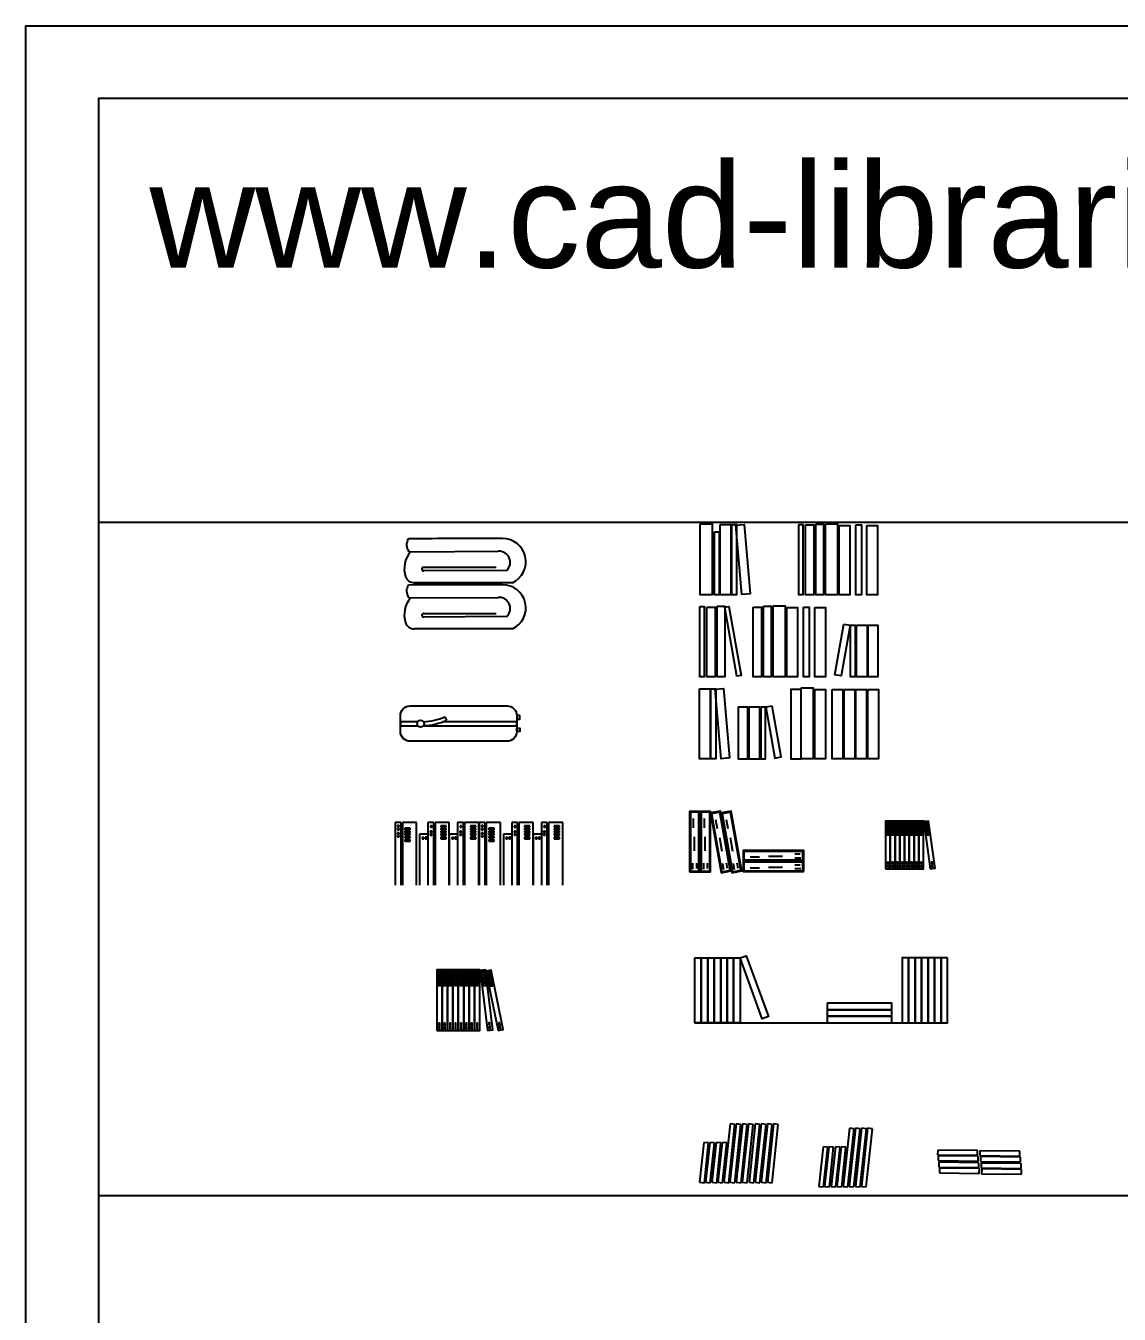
# Model space of a CAD drawing. Header units: inches. Extents: x 8.4 to 50.9, y 14.4 to 39.2.
# Drawn here: x 8.37 to 13.43, y 33.26 to 39.22 of the extents above; entities that cross this region are included whole.
import ezdxf

# ---------------------------------------------------------------- set-up
doc = ezdxf.new("R2010")
doc.units = ezdxf.units.IN
doc.header["$MEASUREMENT"] = 0
for name, color, linetype in [('02', 2, 'Continuous'), ('1', 1, 'Continuous'), ('4', 4, 'Continuous'), ('kadrbm', 4, 'Continuous')]:
    doc.layers.add(name, color=color, linetype=linetype)
doc.styles.add('bmmm', font='swissel.ttf')

# ---------------------------------------------------------------- blocks, each defined once
blk = doc.blocks.new('kadrbm')
at = {"layer": 'kadrbm', "color": 4}
blk.add_lwpolyline([(0, 0), (0, 24.7972), (21, 24.7972), (21, 0), (0, 0)], close=True, dxfattribs=at)
blk.add_lwpolyline([(20.6631, 0.3257), (20.6631, 24.4603), (0.3369, 24.4603), (0.3369, 0.3257), (20.6631, 0.3257)], dxfattribs=at)
at = {"layer": 'kadrbm', "color": 211, "true_color": 0xf674fb, "style": 'bmmm'}
blk.add_text('www.cad-libraries.blogspot.com', height=0.485134, dxfattribs=at).set_placement((0.5726, 23.6772))

msp = doc.modelspace()

# ---------------------------------------------------------------- linework, layer by layer
at = {"layer": '02'}
for p, q in [((10.1445, 36.7882), (10.1522, 36.7863)), ((10.1522, 36.7863), (10.5584, 36.7888)), ((10.5988, 36.7005), (10.2138, 36.6976)), ((10.2158, 36.7145), (10.5489, 36.7145)), ((10.6248, 36.6433), (10.1701, 36.6433)), ((10.1445, 36.5745), (10.1522, 36.5726)), ((10.1522, 36.5726), (10.5584, 36.5751)), ((10.5988, 36.4869), (10.2138, 36.4839)), ((10.2158, 36.5008), (10.5489, 36.5008)), ((10.6248, 36.4296), (10.1701, 36.4296)), ((10.3203, 36.0064), (10.313, 36.0228)), ((10.0824, 35.5336), (10.0824, 35.2428)), ((10.1099, 35.5336), (10.0824, 35.5336)), ((10.1004, 35.5185), (10.093, 35.5185)), ((10.093, 35.5185), (10.093, 35.5121)), ((10.093, 35.5121), (10.1004, 35.5121)), ((10.1004, 35.5058), (10.093, 35.5058)), ((10.093, 35.5058), (10.093, 35.4994)), ((10.093, 35.4994), (10.1004, 35.4994)), ((10.1004, 35.5121), (10.1004, 35.5185)), ((10.1004, 35.4994), (10.1004, 35.5058)), ((10.1099, 35.2428), (10.1099, 35.5336)), ((10.1812, 35.5334), (10.1154, 35.5334)), ((10.1154, 35.5334), (10.1154, 35.2428)), ((10.1268, 35.5059), (10.1268, 35.4996)), ((10.1512, 35.5059), (10.1268, 35.5059)), ((10.1268, 35.4996), (10.1512, 35.4996)), ((10.1512, 35.4996), (10.1512, 35.5059)), ((10.1812, 35.2428), (10.1812, 35.5334)), ((10.2608, 35.5336), (10.2333, 35.5336)), ((10.2333, 35.5336), (10.2333, 35.2428)), ((10.2449, 35.5177), (10.2449, 35.5114)), ((10.2524, 35.5177), (10.2449, 35.5177)), ((10.2449, 35.5114), (10.2524, 35.5114)), ((10.2524, 35.5114), (10.2524, 35.5177)), ((10.2608, 35.2428), (10.2608, 35.5336)), ((10.3321, 35.5334), (10.2662, 35.5334)), ((10.2662, 35.5334), (10.2662, 35.2428)), ((10.3173, 35.5175), (10.2928, 35.5175)), ((10.2928, 35.5175), (10.2928, 35.5111)), ((10.2928, 35.5111), (10.3173, 35.5111)), ((10.3173, 35.5047), (10.2928, 35.5047)), ((10.2928, 35.5047), (10.2928, 35.4984)), ((10.3173, 35.5111), (10.3173, 35.5175)), ((10.3173, 35.4984), (10.3173, 35.5047)), ((10.3321, 35.2428), (10.3321, 35.5334)), ((10.3979, 35.5336), (10.3705, 35.5336)), ((10.3705, 35.5336), (10.3705, 35.2428)), ((10.3895, 35.5177), (10.3821, 35.5177)), ((10.3821, 35.5177), (10.3821, 35.5114)), ((10.3821, 35.5114), (10.3895, 35.5114)), ((10.3895, 35.5114), (10.3895, 35.5177)), ((10.3979, 35.2428), (10.3979, 35.5336)), ((10.4693, 35.5334), (10.4034, 35.5334)), ((10.4034, 35.5334), (10.4034, 35.2428)), ((10.43, 35.5175), (10.43, 35.5111)), ((10.4545, 35.5175), (10.43, 35.5175)), ((10.43, 35.5111), (10.4545, 35.5111)), ((10.43, 35.5047), (10.43, 35.4984)), ((10.4545, 35.5047), (10.43, 35.5047)), ((10.4545, 35.5111), (10.4545, 35.5175)), ((10.4545, 35.4984), (10.4545, 35.5047)), ((10.4693, 35.2428), (10.4693, 35.5334)), ((10.4979, 35.5336), (10.4705, 35.5336)), ((10.4705, 35.5336), (10.4705, 35.2428)), ((10.481, 35.5185), (10.481, 35.5121)), ((10.4885, 35.5185), (10.481, 35.5185)), ((10.481, 35.5121), (10.4885, 35.5121)), ((10.481, 35.5058), (10.481, 35.4994)), ((10.4885, 35.5058), (10.481, 35.5058)), ((10.481, 35.4994), (10.4885, 35.4994)), ((10.4885, 35.5121), (10.4885, 35.5185)), ((10.4885, 35.4994), (10.4885, 35.5058)), ((10.4979, 35.2428), (10.4979, 35.5336)), ((10.5034, 35.5334), (10.5034, 35.2428)), ((10.5693, 35.5334), (10.5034, 35.5334)), ((10.5393, 35.5059), (10.5148, 35.5059)), ((10.5148, 35.5059), (10.5148, 35.4996)), ((10.5148, 35.4996), (10.5393, 35.4996)), ((10.5393, 35.4996), (10.5393, 35.5059)), ((10.5693, 35.2428), (10.5693, 35.5334)), ((10.6214, 35.5336), (10.6214, 35.2428)), ((10.6488, 35.5336), (10.6214, 35.5336)), ((10.6404, 35.5177), (10.633, 35.5177)), ((10.633, 35.5177), (10.633, 35.5114)), ((10.633, 35.5114), (10.6404, 35.5114)), ((10.6404, 35.5114), (10.6404, 35.5177)), ((10.6488, 35.2428), (10.6488, 35.5336)), ((10.6543, 35.5334), (10.6543, 35.2428)), ((10.7202, 35.5334), (10.6543, 35.5334)), ((10.6809, 35.5175), (10.6809, 35.5111)), ((10.7054, 35.5175), (10.6809, 35.5175)), ((10.6809, 35.5111), (10.7054, 35.5111)), ((10.6809, 35.5047), (10.6809, 35.4984)), ((10.7054, 35.5047), (10.6809, 35.5047)), ((10.7054, 35.5111), (10.7054, 35.5175)), ((10.7054, 35.4984), (10.7054, 35.5047)), ((10.7202, 35.2428), (10.7202, 35.5334)), ((10.7586, 35.5336), (10.7586, 35.2428)), ((10.786, 35.5336), (10.7586, 35.5336)), ((10.7702, 35.5177), (10.7702, 35.5114)), ((10.7776, 35.5177), (10.7702, 35.5177)), ((10.7702, 35.5114), (10.7776, 35.5114)), ((10.7776, 35.5114), (10.7776, 35.5177)), ((10.786, 35.2428), (10.786, 35.5336)), ((10.7915, 35.5334), (10.7915, 35.2428)), ((10.8573, 35.5334), (10.7915, 35.5334)), ((10.8425, 35.5175), (10.8181, 35.5175)), ((10.8181, 35.5175), (10.8181, 35.5111)), ((10.8181, 35.5111), (10.8425, 35.5111)), ((10.8425, 35.5047), (10.8181, 35.5047)), ((10.8181, 35.5047), (10.8181, 35.4984)), ((10.8425, 35.5111), (10.8425, 35.5175)), ((10.8425, 35.4984), (10.8425, 35.5047)), ((10.8573, 35.2428), (10.8573, 35.5334)), ((11.4616, 35.5514), (11.4616, 35.5087)), ((11.5121, 35.5514), (11.5121, 35.5087)), ((11.5647, 35.5475), (11.5721, 35.5054)), ((11.6142, 35.5475), (11.6216, 35.5054)), ((10.093, 35.4853), (10.093, 35.4789)), ((10.1004, 35.4853), (10.093, 35.4853)), ((10.093, 35.4789), (10.1004, 35.4789)), ((10.093, 35.4726), (10.093, 35.4662)), ((10.1004, 35.4726), (10.093, 35.4726)), ((10.093, 35.4662), (10.1004, 35.4662)), ((10.1004, 35.4789), (10.1004, 35.4853)), ((10.1004, 35.4662), (10.1004, 35.4726)), ((10.1268, 35.4932), (10.1268, 35.4868)), ((10.1512, 35.4932), (10.1268, 35.4932)), ((10.1268, 35.4868), (10.1512, 35.4868)), ((10.1268, 35.4815), (10.1268, 35.4751)), ((10.1512, 35.4815), (10.1268, 35.4815)), ((10.1268, 35.4751), (10.1512, 35.4751)), ((10.1268, 35.4687), (10.1268, 35.4623)), ((10.1512, 35.4687), (10.1268, 35.4687)), ((10.1268, 35.4623), (10.1512, 35.4623)), ((10.1268, 35.4527), (10.1268, 35.4463)), ((10.1512, 35.4527), (10.1268, 35.4527)), ((10.1268, 35.4463), (10.1512, 35.4463)), ((10.1512, 35.4868), (10.1512, 35.4932)), ((10.1512, 35.4751), (10.1512, 35.4815)), ((10.1512, 35.4623), (10.1512, 35.4687)), ((10.1512, 35.4463), (10.1512, 35.4527)), ((10.2333, 35.4786), (10.1949, 35.4786)), ((10.1949, 35.4786), (10.1949, 35.2428)), ((10.2066, 35.4632), (10.2066, 35.4569)), ((10.214, 35.4632), (10.2066, 35.4632)), ((10.2066, 35.4569), (10.214, 35.4569)), ((10.214, 35.4569), (10.214, 35.4632)), ((10.2279, 35.4643), (10.2204, 35.4643)), ((10.2204, 35.4643), (10.2204, 35.4579)), ((10.2204, 35.4579), (10.2279, 35.4579)), ((10.2279, 35.4579), (10.2279, 35.4643)), ((10.2438, 35.4931), (10.2438, 35.4867)), ((10.2513, 35.4931), (10.2438, 35.4931)), ((10.2438, 35.4867), (10.2513, 35.4867)), ((10.2438, 35.4803), (10.2438, 35.4739)), ((10.2513, 35.4803), (10.2438, 35.4803)), ((10.2438, 35.4739), (10.2513, 35.4739)), ((10.2513, 35.4867), (10.2513, 35.4931)), ((10.2513, 35.4739), (10.2513, 35.4803)), ((10.2928, 35.4984), (10.3173, 35.4984)), ((10.3173, 35.493), (10.2928, 35.493)), ((10.2928, 35.493), (10.2928, 35.4867)), ((10.2928, 35.4867), (10.3173, 35.4867)), ((10.3173, 35.4803), (10.2928, 35.4803)), ((10.2928, 35.4803), (10.2928, 35.4739)), ((10.2928, 35.4739), (10.3173, 35.4739)), ((10.3173, 35.4643), (10.2928, 35.4643)), ((10.2928, 35.4643), (10.2928, 35.4579)), ((10.2928, 35.4579), (10.3173, 35.4579)), ((10.3173, 35.4867), (10.3173, 35.493)), ((10.3173, 35.4739), (10.3173, 35.4803)), ((10.3173, 35.4579), (10.3173, 35.4643)), ((10.3321, 35.4786), (10.3321, 35.2428)), ((10.3705, 35.4786), (10.3321, 35.4786)), ((10.3512, 35.4632), (10.3437, 35.4632)), ((10.3437, 35.4632), (10.3437, 35.4569)), ((10.3437, 35.4569), (10.3512, 35.4569)), ((10.3512, 35.4569), (10.3512, 35.4632)), ((10.3576, 35.4643), (10.3576, 35.4579)), ((10.3651, 35.4643), (10.3576, 35.4643)), ((10.3576, 35.4579), (10.3651, 35.4579)), ((10.3651, 35.4579), (10.3651, 35.4643)), ((10.3885, 35.4931), (10.381, 35.4931)), ((10.381, 35.4931), (10.381, 35.4867)), ((10.381, 35.4867), (10.3885, 35.4867)), ((10.3885, 35.4803), (10.381, 35.4803)), ((10.381, 35.4803), (10.381, 35.4739)), ((10.381, 35.4739), (10.3885, 35.4739)), ((10.3885, 35.4867), (10.3885, 35.4931)), ((10.3885, 35.4739), (10.3885, 35.4803)), ((10.43, 35.4984), (10.4545, 35.4984)), ((10.43, 35.493), (10.43, 35.4867)), ((10.4545, 35.493), (10.43, 35.493)), ((10.43, 35.4867), (10.4545, 35.4867)), ((10.43, 35.4803), (10.43, 35.4739)), ((10.4545, 35.4803), (10.43, 35.4803)), ((10.43, 35.4739), (10.4545, 35.4739)), ((10.43, 35.4643), (10.43, 35.4579)), ((10.4545, 35.4643), (10.43, 35.4643)), ((10.43, 35.4579), (10.4545, 35.4579)), ((10.4545, 35.4867), (10.4545, 35.493)), ((10.4545, 35.4739), (10.4545, 35.4803)), ((10.4545, 35.4579), (10.4545, 35.4643)), ((10.4885, 35.4853), (10.481, 35.4853)), ((10.481, 35.4853), (10.481, 35.4789)), ((10.481, 35.4789), (10.4885, 35.4789)), ((10.4885, 35.4726), (10.481, 35.4726)), ((10.481, 35.4726), (10.481, 35.4662)), ((10.481, 35.4662), (10.4885, 35.4662)), ((10.4885, 35.4789), (10.4885, 35.4853)), ((10.4885, 35.4662), (10.4885, 35.4726)), ((10.5393, 35.4932), (10.5148, 35.4932)), ((10.5148, 35.4932), (10.5148, 35.4868)), ((10.5148, 35.4868), (10.5393, 35.4868)), ((10.5393, 35.4815), (10.5148, 35.4815)), ((10.5148, 35.4815), (10.5148, 35.4751)), ((10.5148, 35.4751), (10.5393, 35.4751)), ((10.5393, 35.4687), (10.5148, 35.4687)), ((10.5148, 35.4687), (10.5148, 35.4623)), ((10.5148, 35.4623), (10.5393, 35.4623)), ((10.5393, 35.4527), (10.5148, 35.4527)), ((10.5148, 35.4527), (10.5148, 35.4463)), ((10.5148, 35.4463), (10.5393, 35.4463)), ((10.5393, 35.4868), (10.5393, 35.4932)), ((10.5393, 35.4751), (10.5393, 35.4815)), ((10.5393, 35.4623), (10.5393, 35.4687)), ((10.5393, 35.4463), (10.5393, 35.4527)), ((10.583, 35.4786), (10.583, 35.2428)), ((10.6214, 35.4786), (10.583, 35.4786)), ((10.6021, 35.4632), (10.5946, 35.4632)), ((10.5946, 35.4632), (10.5946, 35.4569)), ((10.5946, 35.4569), (10.6021, 35.4569)), ((10.6021, 35.4569), (10.6021, 35.4632)), ((10.6085, 35.4643), (10.6085, 35.4579)), ((10.6159, 35.4643), (10.6085, 35.4643)), ((10.6085, 35.4579), (10.6159, 35.4579)), ((10.6159, 35.4579), (10.6159, 35.4643)), ((10.6394, 35.4931), (10.6319, 35.4931)), ((10.6319, 35.4931), (10.6319, 35.4867)), ((10.6319, 35.4867), (10.6394, 35.4867)), ((10.6394, 35.4803), (10.6319, 35.4803)), ((10.6319, 35.4803), (10.6319, 35.4739)), ((10.6319, 35.4739), (10.6394, 35.4739)), ((10.6394, 35.4867), (10.6394, 35.4931)), ((10.6394, 35.4739), (10.6394, 35.4803)), ((10.6809, 35.4984), (10.7054, 35.4984)), ((10.6809, 35.493), (10.6809, 35.4867)), ((10.7054, 35.493), (10.6809, 35.493)), ((10.6809, 35.4867), (10.7054, 35.4867)), ((10.6809, 35.4803), (10.6809, 35.4739)), ((10.7054, 35.4803), (10.6809, 35.4803)), ((10.6809, 35.4739), (10.7054, 35.4739)), ((10.6809, 35.4643), (10.6809, 35.4579)), ((10.7054, 35.4643), (10.6809, 35.4643)), ((10.6809, 35.4579), (10.7054, 35.4579)), ((10.7054, 35.4867), (10.7054, 35.493)), ((10.7054, 35.4739), (10.7054, 35.4803)), ((10.7054, 35.4579), (10.7054, 35.4643)), ((10.7586, 35.4786), (10.7202, 35.4786)), ((10.7202, 35.4786), (10.7202, 35.2428)), ((10.7318, 35.4632), (10.7318, 35.4569)), ((10.7393, 35.4632), (10.7318, 35.4632)), ((10.7318, 35.4569), (10.7393, 35.4569)), ((10.7393, 35.4569), (10.7393, 35.4632)), ((10.7531, 35.4643), (10.7457, 35.4643)), ((10.7457, 35.4643), (10.7457, 35.4579)), ((10.7457, 35.4579), (10.7531, 35.4579)), ((10.7531, 35.4579), (10.7531, 35.4643)), ((10.7691, 35.4931), (10.7691, 35.4867)), ((10.7766, 35.4931), (10.7691, 35.4931)), ((10.7691, 35.4867), (10.7766, 35.4867)), ((10.7691, 35.4803), (10.7691, 35.4739)), ((10.7766, 35.4803), (10.7691, 35.4803)), ((10.7691, 35.4739), (10.7766, 35.4739)), ((10.7766, 35.4867), (10.7766, 35.4931)), ((10.7766, 35.4739), (10.7766, 35.4803)), ((10.8181, 35.4984), (10.8425, 35.4984)), ((10.8425, 35.493), (10.8181, 35.493)), ((10.8181, 35.493), (10.8181, 35.4867)), ((10.8181, 35.4867), (10.8425, 35.4867)), ((10.8425, 35.4803), (10.8181, 35.4803)), ((10.8181, 35.4803), (10.8181, 35.4739)), ((10.8181, 35.4739), (10.8425, 35.4739)), ((10.8425, 35.4643), (10.8181, 35.4643)), ((10.8181, 35.4643), (10.8181, 35.4579)), ((10.8181, 35.4579), (10.8425, 35.4579)), ((10.8425, 35.4867), (10.8425, 35.493)), ((10.8425, 35.4739), (10.8425, 35.4803)), ((10.8425, 35.4579), (10.8425, 35.4643)), ((11.4652, 35.466), (11.4652, 35.402)), ((11.5157, 35.466), (11.5157, 35.402)), ((11.583, 35.464), (11.5941, 35.4009)), ((11.6325, 35.464), (11.6436, 35.4009)), ((11.9316, 35.3876), (11.9565, 35.3876)), ((11.4581, 35.345), (11.4581, 35.3166)), ((11.4759, 35.345), (11.4759, 35.3201)), ((11.5086, 35.345), (11.5086, 35.3166)), ((11.5264, 35.345), (11.5264, 35.3201)), ((11.597, 35.3436), (11.6019, 35.3156)), ((11.6145, 35.3467), (11.6189, 35.3222)), ((11.6465, 35.3436), (11.6514, 35.3156)), ((11.664, 35.3467), (11.6684, 35.3222)), ((11.7252, 35.3733), (11.7679, 35.3733)), ((11.7252, 35.3228), (11.7679, 35.3228)), ((11.8106, 35.3769), (11.8747, 35.3769)), ((11.8106, 35.3264), (11.8747, 35.3264)), ((11.9316, 35.3698), (11.9601, 35.3698)), ((11.9316, 35.3371), (11.9565, 35.3371)), ((11.9316, 35.3193), (11.9601, 35.3193))]:
    msp.add_line(p, q, dxfattribs=at)
for points in [[(11.4934, 36.9165), (11.5487, 36.9165), (11.5487, 36.5876), (11.4934, 36.5876)], [(11.5605, 36.879), (11.5823, 36.879), (11.5823, 36.5876), (11.5605, 36.5876)], [(11.5862, 36.9125), (11.6356, 36.9125), (11.6356, 36.5876), (11.5862, 36.5876)], [(11.6396, 36.9125), (11.6613, 36.9125), (11.6613, 36.5876), (11.6396, 36.5876)], [(11.6581, 36.91), (11.6969, 36.9134), (11.7251, 36.5916), (11.6863, 36.5882)], [(11.9497, 36.9125), (11.9694, 36.9125), (11.9694, 36.5876), (11.9497, 36.5876)], [(11.9813, 36.9106), (12.0203, 36.9106), (12.0203, 36.5876), (11.9813, 36.5876)], [(12.0287, 36.9145), (12.0643, 36.9145), (12.0643, 36.5876), (12.0287, 36.5876)], [(12.0741, 36.9165), (12.1295, 36.9165), (12.1295, 36.5876), (12.0741, 36.5876)], [(12.1374, 36.9086), (12.1867, 36.9086), (12.1867, 36.5876), (12.1374, 36.5876)], [(12.2144, 36.9106), (12.2401, 36.9106), (12.2401, 36.5876), (12.2144, 36.5876)], [(12.2658, 36.9086), (12.3151, 36.9086), (12.3151, 36.5876), (12.2658, 36.5876)], [(11.4926, 36.5325), (11.5124, 36.5325), (11.5124, 36.2076), (11.4926, 36.2076)], [(11.5242, 36.5306), (11.5632, 36.5306), (11.5632, 36.2076), (11.5242, 36.2076)], [(11.5716, 36.5345), (11.6072, 36.5345), (11.6072, 36.2076), (11.5716, 36.2076)], [(11.6072, 36.5301), (11.6267, 36.5335), (11.6831, 36.2135), (11.6636, 36.21)], [(11.7393, 36.5306), (11.7783, 36.5306), (11.7783, 36.2076), (11.7393, 36.2076)], [(11.7868, 36.5345), (11.8223, 36.5345), (11.8223, 36.2076), (11.7868, 36.2076)], [(11.8322, 36.5365), (11.8875, 36.5365), (11.8875, 36.2076), (11.8322, 36.2076)], [(11.8954, 36.5286), (11.9448, 36.5286), (11.9448, 36.2076), (11.8954, 36.2076)], [(11.9724, 36.5306), (11.9981, 36.5306), (11.9981, 36.2076), (11.9724, 36.2076)], [(12.0238, 36.5286), (12.0732, 36.5286), (12.0732, 36.2076), (12.0238, 36.2076)], [(12.1584, 36.452), (12.1879, 36.4468), (12.1464, 36.2114), (12.1169, 36.2166)], [(12.1889, 36.4467), (12.211, 36.4467), (12.211, 36.2076), (12.1889, 36.2076)], [(12.2166, 36.4467), (12.2664, 36.4467), (12.2664, 36.2076), (12.2166, 36.2076)], [(12.2719, 36.4467), (12.3162, 36.4467), (12.3162, 36.2076), (12.2719, 36.2076)], [(11.9619, 36.1565), (12.0173, 36.1565), (12.0173, 35.8276), (11.9619, 35.8276)], [(11.4904, 36.1525), (11.5398, 36.1525), (11.5398, 35.8276), (11.4904, 35.8276)], [(11.5437, 36.1525), (11.5654, 36.1525), (11.5654, 35.8276), (11.5437, 35.8276)], [(11.5623, 36.15), (11.6011, 36.1534), (11.6292, 35.8316), (11.5904, 35.8282)], [(11.9619, 36.1486), (11.9126, 36.1486), (11.9126, 35.8276), (11.9619, 35.8276)], [(12.0252, 36.1486), (12.0745, 36.1486), (12.0745, 35.8276), (12.0252, 35.8276)], [(12.1042, 36.1486), (12.1536, 36.1486), (12.1536, 35.8276), (12.1042, 35.8276)], [(12.1607, 36.1486), (12.2101, 36.1486), (12.2101, 35.8276), (12.1607, 35.8276)], [(12.2138, 36.1486), (12.2632, 36.1486), (12.2632, 35.8276), (12.2138, 35.8276)], [(12.2703, 36.1486), (12.3196, 36.1486), (12.3196, 35.8276), (12.2703, 35.8276)], [(11.7138, 36.0667), (11.6696, 36.0667), (11.6696, 35.8276), (11.7138, 35.8276)], [(11.7692, 36.0667), (11.7194, 36.0667), (11.7194, 35.8276), (11.7692, 35.8276)], [(11.7968, 36.0667), (11.7747, 36.0667), (11.7747, 35.8276), (11.7968, 35.8276)], [(11.8273, 36.072), (11.7979, 36.0668), (11.8394, 35.8314), (11.8688, 35.8366)], [(10.6448, 36.028), (10.6448, 36.0119), (10.659, 36.0119), (10.659, 36.028)], [(10.6448, 35.9543), (10.6448, 35.9704), (10.659, 35.9704), (10.659, 35.9543)], [(11.4443, 35.3037), (11.4914, 35.3037), (11.4914, 35.5844), (11.4443, 35.5844)], [(11.4483, 35.3078), (11.4873, 35.3078), (11.4873, 35.5804), (11.4483, 35.5804)], [(11.4948, 35.3037), (11.5419, 35.3037), (11.5419, 35.5844), (11.4948, 35.5844)], [(11.4988, 35.3078), (11.5378, 35.3078), (11.5378, 35.5804), (11.4988, 35.5804)], [(11.5906, 35.3005), (11.637, 35.3087), (11.5883, 35.5851), (11.5419, 35.5769)], [(11.5939, 35.3052), (11.6323, 35.312), (11.585, 35.5804), (11.5466, 35.5736)], [(11.6401, 35.3005), (11.6865, 35.3087), (11.6378, 35.5851), (11.5914, 35.5769)], [(11.6434, 35.3052), (11.6818, 35.312), (11.6345, 35.5804), (11.5961, 35.5736)], [(11.9729, 35.356), (11.9729, 35.4031), (11.6922, 35.4031), (11.6922, 35.356)], [(11.9689, 35.3601), (11.9689, 35.3991), (11.6963, 35.3991), (11.6963, 35.3601)], [(11.9729, 35.3055), (11.9729, 35.3526), (11.6922, 35.3526), (11.6922, 35.3055)], [(11.9689, 35.3096), (11.9689, 35.3486), (11.6963, 35.3486), (11.6963, 35.3096)]]:
    msp.add_lwpolyline(points, close=True, dxfattribs=at)
msp.add_lwpolyline([(10.1062, 35.9543), (10.1062, 36.028, -0.414214), (10.1512, 36.073), (10.5998, 36.073, -0.414214), (10.6448, 36.028), (10.6448, 35.9543, -0.414214), (10.5998, 35.9093), (10.1512, 35.9093, -0.414214)], format="xyb", close=True, dxfattribs=at)
for points in [[(10.186, 35.9983), (10.1062, 35.9983), (10.1062, 35.9805), (10.1875, 35.9805)], [(10.2118, 35.9805), (10.6448, 35.9805), (10.6448, 35.9983), (10.3003, 35.9983)]]:
    msp.add_lwpolyline(points, dxfattribs=at)
msp.add_circle((10.1996, 35.9904), 0.0157, dxfattribs=at)
for centre, radius, start, end in [((10.182, 36.8177), 0.0477, 143.18093, 218.24719), ((10.4839, -5.0335), 41.8812, 89.87023, 90.46534), ((10.5798, 36.7405), 0.1071, 294.83439, 90.54565), ((10.2492, 36.7071), 0.1252, 140.78126, 196.58156), ((10.5626, 36.7374), 0.0516, 314.41318, 94.76813), ((10.2137, 36.7061), 0.00859, 75.823, 270.7467), ((10.1701, 36.6871), 0.0438, 201.02498, 270), ((10.182, 36.604), 0.0477, 143.18093, 218.24719), ((10.4839, -5.2472), 41.8812, 89.87023, 90.46534), ((10.5798, 36.5268), 0.1071, 294.83439, 90.54565), ((10.2492, 36.4934), 0.1252, 140.78126, 196.58156), ((10.5626, 36.5237), 0.0516, 314.41318, 94.76813), ((10.1701, 36.4734), 0.0438, 201.02498, 270), ((10.2137, 36.4925), 0.00859, 75.823, 270.7467), ((10.204, 36.2649), 0.2655, 271.81971, 294.22259), ((10.204, 36.2649), 0.2835, 271.73136, 294.22259)]:
    msp.add_arc(centre, radius, start, end, dxfattribs=at)
at = {"layer": '1'}
for p, q in [((8.7087, 36.9235), (29.0349, 36.9235)), ((11.6325, 34.1369), (11.6038, 33.8674)), ((11.6259, 33.865), (11.6545, 34.1346)), ((11.6603, 34.1369), (11.6317, 33.8674)), ((11.6545, 34.1346), (11.6325, 34.1369)), ((11.6537, 33.865), (11.6824, 34.1346)), ((11.6824, 34.1346), (11.6603, 34.1369)), ((11.6893, 34.1369), (11.6607, 33.8674)), ((11.6828, 33.865), (11.7114, 34.1346)), ((11.7172, 34.1369), (11.6885, 33.8674)), ((11.7114, 34.1346), (11.6893, 34.1369)), ((11.7106, 33.865), (11.7392, 34.1346)), ((11.7392, 34.1346), (11.7172, 34.1369)), ((11.7485, 34.1369), (11.7199, 33.8674)), ((11.7419, 33.865), (11.7706, 34.1346)), ((11.7764, 34.1369), (11.7477, 33.8674)), ((11.7706, 34.1346), (11.7485, 34.1369)), ((11.7698, 33.865), (11.7984, 34.1346)), ((11.7984, 34.1346), (11.7764, 34.1369)), ((11.8054, 34.1369), (11.7767, 33.8674)), ((11.7988, 33.865), (11.8274, 34.1346)), ((11.8332, 34.1369), (11.8046, 33.8674)), ((11.8274, 34.1346), (11.8054, 34.1369)), ((11.8266, 33.865), (11.8553, 34.1346)), ((11.8553, 34.1346), (11.8332, 34.1369)), ((12.1842, 34.1173), (12.1556, 33.8477)), ((12.1776, 33.8454), (12.2063, 34.1149)), ((12.2121, 34.1173), (12.1834, 33.8477)), ((12.2063, 34.1149), (12.1842, 34.1173)), ((12.2055, 33.8454), (12.2341, 34.1149)), ((12.2341, 34.1149), (12.2121, 34.1173)), ((12.2411, 34.1173), (12.2124, 33.8477)), ((12.2345, 33.8454), (12.2631, 34.1149)), ((12.2689, 34.1173), (12.2403, 33.8477)), ((12.2631, 34.1149), (12.2411, 34.1173)), ((12.2623, 33.8454), (12.291, 34.1149)), ((12.291, 34.1149), (12.2689, 34.1173)), ((11.5107, 34.0514), (11.4911, 33.8674)), ((11.5328, 34.049), (11.5107, 34.0514)), ((11.5131, 33.865), (11.5328, 34.049)), ((11.5377, 34.0514), (11.5181, 33.8674)), ((11.5597, 34.049), (11.5377, 34.0514)), ((11.5401, 33.865), (11.5597, 34.049)), ((11.5679, 34.0514), (11.5483, 33.8674)), ((11.59, 34.049), (11.5679, 34.0514)), ((11.5704, 33.865), (11.59, 34.049)), ((11.5949, 34.0514), (11.5753, 33.8674)), ((11.617, 34.049), (11.5949, 34.0514)), ((11.5973, 33.865), (11.617, 34.049)), ((12.0624, 34.0317), (12.0428, 33.8477)), ((12.0845, 34.0293), (12.0624, 34.0317)), ((12.0649, 33.8454), (12.0845, 34.0293)), ((12.0894, 34.0317), (12.0698, 33.8477)), ((12.1115, 34.0293), (12.0894, 34.0317)), ((12.0918, 33.8454), (12.1115, 34.0293)), ((12.1197, 34.0317), (12.1001, 33.8477)), ((12.1417, 34.0293), (12.1197, 34.0317)), ((12.1221, 33.8454), (12.1417, 34.0293)), ((12.1466, 34.0317), (12.127, 33.8477)), ((12.1687, 34.0293), (12.1466, 34.0317)), ((12.1491, 33.8454), (12.1687, 34.0293)), ((12.5931, 34.0164), (12.5929, 33.9942)), ((12.7781, 34.0141), (12.5931, 34.0164)), ((12.7778, 33.9919), (12.7781, 34.0141)), ((12.7889, 34.0127), (12.7886, 33.9905)), ((12.9739, 34.0104), (12.7889, 34.0127)), ((12.9736, 33.9882), (12.9739, 34.0104)), ((12.5929, 33.9942), (12.7778, 33.9919)), ((12.5957, 33.9895), (12.5954, 33.9673)), ((12.5954, 33.9673), (12.7804, 33.9651)), ((12.7806, 33.9872), (12.5957, 33.9895)), ((12.5985, 33.9594), (12.5982, 33.9372)), ((12.7835, 33.9571), (12.5985, 33.9594)), ((12.7804, 33.9651), (12.7806, 33.9872)), ((12.7832, 33.9349), (12.7835, 33.9571)), ((12.7886, 33.9905), (12.9736, 33.9882)), ((12.7914, 33.9859), (12.7911, 33.9637)), ((12.7911, 33.9637), (12.9761, 33.9614)), ((12.9764, 33.9836), (12.7914, 33.9859)), ((12.7942, 33.9557), (12.794, 33.9336)), ((12.9792, 33.9535), (12.7942, 33.9557)), ((12.9761, 33.9614), (12.9764, 33.9836)), ((12.979, 33.9313), (12.9792, 33.9535)), ((12.5982, 33.9372), (12.7832, 33.9349)), ((12.601, 33.9325), (12.6008, 33.9104)), ((12.6008, 33.9104), (12.7857, 33.9081)), ((12.786, 33.9303), (12.601, 33.9325)), ((12.7857, 33.9081), (12.786, 33.9303)), ((12.794, 33.9336), (12.979, 33.9313)), ((12.7968, 33.9289), (12.7965, 33.9067)), ((12.7965, 33.9067), (12.9815, 33.9044)), ((12.9818, 33.9266), (12.7968, 33.9289)), ((12.9815, 33.9044), (12.9818, 33.9266)), ((11.4911, 33.8674), (11.5131, 33.865)), ((11.5181, 33.8674), (11.5401, 33.865)), ((11.5483, 33.8674), (11.5704, 33.865)), ((11.5753, 33.8674), (11.5973, 33.865)), ((11.6038, 33.8674), (11.6259, 33.865)), ((11.6317, 33.8674), (11.6537, 33.865)), ((11.6607, 33.8674), (11.6828, 33.865)), ((11.6885, 33.8674), (11.7106, 33.865)), ((11.7199, 33.8674), (11.7419, 33.865)), ((11.7477, 33.8674), (11.7698, 33.865)), ((11.7767, 33.8674), (11.7988, 33.865)), ((11.8046, 33.8674), (11.8266, 33.865)), ((12.0428, 33.8477), (12.0649, 33.8454)), ((12.0698, 33.8477), (12.0918, 33.8454)), ((12.1001, 33.8477), (12.1221, 33.8454)), ((12.127, 33.8477), (12.1491, 33.8454)), ((12.1556, 33.8477), (12.1776, 33.8454)), ((12.1834, 33.8477), (12.2055, 33.8454)), ((12.2124, 33.8477), (12.2345, 33.8454)), ((12.2403, 33.8477), (12.2623, 33.8454)), ((8.7087, 33.8054), (29.0349, 33.8054))]:
    msp.add_line(p, q, dxfattribs=at)
for points in [[(12.3579, 35.5218), (12.3672, 35.5218), (12.3672, 35.5324), (12.3579, 35.5324)], [(12.3579, 35.5061), (12.3672, 35.5061), (12.3672, 35.5166), (12.3579, 35.5166)], [(12.3579, 35.4911), (12.3672, 35.4911), (12.3672, 35.5016), (12.3579, 35.5016)], [(12.3799, 35.5218), (12.3892, 35.5218), (12.3892, 35.5324), (12.3799, 35.5324)], [(12.3799, 35.5061), (12.3892, 35.5061), (12.3892, 35.5166), (12.3799, 35.5166)], [(12.3799, 35.4911), (12.3892, 35.4911), (12.3892, 35.5016), (12.3799, 35.5016)], [(12.4019, 35.5218), (12.4112, 35.5218), (12.4112, 35.5324), (12.4019, 35.5324)], [(12.4019, 35.5061), (12.4112, 35.5061), (12.4112, 35.5166), (12.4019, 35.5166)], [(12.4019, 35.4911), (12.4112, 35.4911), (12.4112, 35.5016), (12.4019, 35.5016)], [(12.4239, 35.5218), (12.4332, 35.5218), (12.4332, 35.5324), (12.4239, 35.5324)], [(12.4239, 35.5061), (12.4332, 35.5061), (12.4332, 35.5166), (12.4239, 35.5166)], [(12.4239, 35.4911), (12.4332, 35.4911), (12.4332, 35.5016), (12.4239, 35.5016)], [(12.4459, 35.5218), (12.4552, 35.5218), (12.4552, 35.5324), (12.4459, 35.5324)], [(12.4459, 35.5061), (12.4552, 35.5061), (12.4552, 35.5166), (12.4459, 35.5166)], [(12.4459, 35.4911), (12.4552, 35.4911), (12.4552, 35.5016), (12.4459, 35.5016)], [(12.4679, 35.5218), (12.4772, 35.5218), (12.4772, 35.5324), (12.4679, 35.5324)], [(12.4679, 35.5061), (12.4772, 35.5061), (12.4772, 35.5166), (12.4679, 35.5166)], [(12.4679, 35.4911), (12.4772, 35.4911), (12.4772, 35.5016), (12.4679, 35.5016)], [(12.4899, 35.5218), (12.4992, 35.5218), (12.4992, 35.5324), (12.4899, 35.5324)], [(12.4899, 35.5061), (12.4992, 35.5061), (12.4992, 35.5166), (12.4899, 35.5166)], [(12.4899, 35.4911), (12.4992, 35.4911), (12.4992, 35.5016), (12.4899, 35.5016)], [(12.5119, 35.5218), (12.5212, 35.5218), (12.5212, 35.5324), (12.5119, 35.5324)], [(12.5119, 35.5061), (12.5212, 35.5061), (12.5212, 35.5166), (12.5119, 35.5166)], [(12.5119, 35.4911), (12.5212, 35.4911), (12.5212, 35.5016), (12.5119, 35.5016)], [(12.537, 35.5209), (12.5463, 35.522), (12.545, 35.5324), (12.5357, 35.5313)], [(12.5389, 35.5052), (12.5482, 35.5063), (12.5469, 35.5168), (12.5377, 35.5156)], [(12.5408, 35.4903), (12.55, 35.4915), (12.5487, 35.5019), (12.5395, 35.5008)], [(12.3579, 35.4753), (12.3672, 35.4753), (12.3672, 35.4858), (12.3579, 35.4858)], [(12.3799, 35.4753), (12.3892, 35.4753), (12.3892, 35.4858), (12.3799, 35.4858)], [(12.4019, 35.4753), (12.4112, 35.4753), (12.4112, 35.4858), (12.4019, 35.4858)], [(12.4239, 35.4753), (12.4332, 35.4753), (12.4332, 35.4858), (12.4239, 35.4858)], [(12.4459, 35.4753), (12.4552, 35.4753), (12.4552, 35.4858), (12.4459, 35.4858)], [(12.4679, 35.4753), (12.4772, 35.4753), (12.4772, 35.4858), (12.4679, 35.4858)], [(12.4899, 35.4753), (12.4992, 35.4753), (12.4992, 35.4858), (12.4899, 35.4858)], [(12.5119, 35.4753), (12.5212, 35.4753), (12.5212, 35.4858), (12.5119, 35.4858)], [(12.5427, 35.4747), (12.5519, 35.4758), (12.5507, 35.4863), (12.5414, 35.4851)], [(12.3606, 35.3448), (12.3643, 35.3448), (12.3643, 35.3488), (12.3606, 35.3488)], [(12.3606, 35.3392), (12.3643, 35.3392), (12.3643, 35.3433), (12.3606, 35.3433)], [(12.3606, 35.3293), (12.3643, 35.3293), (12.3643, 35.3334), (12.3606, 35.3334)], [(12.3606, 35.3242), (12.3643, 35.3242), (12.3643, 35.3283), (12.3606, 35.3283)], [(12.3826, 35.3448), (12.3863, 35.3448), (12.3863, 35.3488), (12.3826, 35.3488)], [(12.3826, 35.3392), (12.3863, 35.3392), (12.3863, 35.3433), (12.3826, 35.3433)], [(12.3826, 35.3293), (12.3863, 35.3293), (12.3863, 35.3334), (12.3826, 35.3334)], [(12.3826, 35.3242), (12.3863, 35.3242), (12.3863, 35.3283), (12.3826, 35.3283)], [(12.4046, 35.3448), (12.4083, 35.3448), (12.4083, 35.3488), (12.4046, 35.3488)], [(12.4046, 35.3392), (12.4083, 35.3392), (12.4083, 35.3433), (12.4046, 35.3433)], [(12.4046, 35.3293), (12.4083, 35.3293), (12.4083, 35.3334), (12.4046, 35.3334)], [(12.4046, 35.3242), (12.4083, 35.3242), (12.4083, 35.3283), (12.4046, 35.3283)], [(12.4266, 35.3448), (12.4303, 35.3448), (12.4303, 35.3488), (12.4266, 35.3488)], [(12.4266, 35.3392), (12.4303, 35.3392), (12.4303, 35.3433), (12.4266, 35.3433)], [(12.4266, 35.3293), (12.4303, 35.3293), (12.4303, 35.3334), (12.4266, 35.3334)], [(12.4266, 35.3242), (12.4303, 35.3242), (12.4303, 35.3283), (12.4266, 35.3283)], [(12.4486, 35.3448), (12.4523, 35.3448), (12.4523, 35.3488), (12.4486, 35.3488)], [(12.4486, 35.3392), (12.4523, 35.3392), (12.4523, 35.3433), (12.4486, 35.3433)], [(12.4486, 35.3293), (12.4523, 35.3293), (12.4523, 35.3334), (12.4486, 35.3334)], [(12.4486, 35.3242), (12.4523, 35.3242), (12.4523, 35.3283), (12.4486, 35.3283)], [(12.4706, 35.3448), (12.4743, 35.3448), (12.4743, 35.3488), (12.4706, 35.3488)], [(12.4706, 35.3392), (12.4743, 35.3392), (12.4743, 35.3433), (12.4706, 35.3433)], [(12.4706, 35.3293), (12.4743, 35.3293), (12.4743, 35.3334), (12.4706, 35.3334)], [(12.4706, 35.3242), (12.4743, 35.3242), (12.4743, 35.3283), (12.4706, 35.3283)], [(12.4926, 35.3448), (12.4963, 35.3448), (12.4963, 35.3488), (12.4926, 35.3488)], [(12.4926, 35.3392), (12.4963, 35.3392), (12.4963, 35.3433), (12.4926, 35.3433)], [(12.4926, 35.3293), (12.4963, 35.3293), (12.4963, 35.3334), (12.4926, 35.3334)], [(12.4926, 35.3242), (12.4963, 35.3242), (12.4963, 35.3283), (12.4926, 35.3283)], [(12.5146, 35.3448), (12.5183, 35.3448), (12.5183, 35.3488), (12.5146, 35.3488)], [(12.5146, 35.3392), (12.5183, 35.3392), (12.5183, 35.3433), (12.5146, 35.3433)], [(12.5146, 35.3293), (12.5183, 35.3293), (12.5183, 35.3334), (12.5146, 35.3334)], [(12.5146, 35.3242), (12.5183, 35.3242), (12.5183, 35.3283), (12.5146, 35.3283)], [(12.5646, 35.3457), (12.5682, 35.3461), (12.5677, 35.3501), (12.5641, 35.3497)], [(12.5653, 35.3402), (12.5689, 35.3406), (12.5684, 35.3446), (12.5648, 35.3442)], [(12.566, 35.3303), (12.5696, 35.3307), (12.5691, 35.3348), (12.5655, 35.3343)], [(12.5666, 35.3253), (12.5702, 35.3257), (12.5697, 35.3297), (12.5661, 35.3293)], [(11.4686, 34.9058), (11.4986, 34.9058), (11.4986, 34.6058), (11.4686, 34.6058)], [(11.4986, 34.9058), (11.5286, 34.9058), (11.5286, 34.6058), (11.4986, 34.6058)], [(11.5286, 34.9058), (11.5586, 34.9058), (11.5586, 34.6058), (11.5286, 34.6058)], [(11.5586, 34.9058), (11.5886, 34.9058), (11.5886, 34.6058), (11.5586, 34.6058)], [(11.5886, 34.9058), (11.6186, 34.9058), (11.6186, 34.6058), (11.5886, 34.6058)], [(11.6186, 34.9058), (11.6486, 34.9058), (11.6486, 34.6058), (11.6186, 34.6058)], [(11.6486, 34.9058), (11.6786, 34.9058), (11.6786, 34.6058), (11.6486, 34.6058)], [(11.6786, 34.9058), (11.7068, 34.9161), (11.8094, 34.6342), (11.7812, 34.6239)], [(12.4586, 34.9058), (12.4286, 34.9058), (12.4286, 34.6058), (12.4586, 34.6058)], [(12.4886, 34.9058), (12.4586, 34.9058), (12.4586, 34.6058), (12.4886, 34.6058)], [(12.5186, 34.9058), (12.4886, 34.9058), (12.4886, 34.6058), (12.5186, 34.6058)], [(12.5486, 34.9058), (12.5186, 34.9058), (12.5186, 34.6058), (12.5486, 34.6058)], [(12.5786, 34.9058), (12.5486, 34.9058), (12.5486, 34.6058), (12.5786, 34.6058)], [(12.6086, 34.9058), (12.5786, 34.9058), (12.5786, 34.6058), (12.6086, 34.6058)], [(12.6386, 34.9058), (12.6086, 34.9058), (12.6086, 34.6058), (12.6386, 34.6058)], [(10.2809, 34.8309), (10.2915, 34.8309), (10.2915, 34.8428), (10.2809, 34.8428)], [(10.3059, 34.8309), (10.3165, 34.8309), (10.3165, 34.8428), (10.3059, 34.8428)], [(10.3309, 34.8309), (10.3415, 34.8309), (10.3415, 34.8428), (10.3309, 34.8428)], [(10.3559, 34.8309), (10.3665, 34.8309), (10.3665, 34.8428), (10.3559, 34.8428)], [(10.3809, 34.8309), (10.3915, 34.8309), (10.3915, 34.8428), (10.3809, 34.8428)], [(10.4059, 34.8309), (10.4165, 34.8309), (10.4165, 34.8428), (10.4059, 34.8428)], [(10.4309, 34.8309), (10.4415, 34.8309), (10.4415, 34.8428), (10.4309, 34.8428)], [(10.4559, 34.8309), (10.4665, 34.8309), (10.4665, 34.8428), (10.4559, 34.8428)], [(10.4845, 34.8298), (10.495, 34.831), (10.4936, 34.8429), (10.483, 34.8416)], [(10.2809, 34.8129), (10.2915, 34.8129), (10.2915, 34.8249), (10.2809, 34.8249)], [(10.2809, 34.7959), (10.2915, 34.7959), (10.2915, 34.8079), (10.2809, 34.8079)], [(10.2809, 34.778), (10.2915, 34.778), (10.2915, 34.7899), (10.2809, 34.7899)], [(10.3059, 34.8129), (10.3165, 34.8129), (10.3165, 34.8249), (10.3059, 34.8249)], [(10.3059, 34.7959), (10.3165, 34.7959), (10.3165, 34.8079), (10.3059, 34.8079)], [(10.3059, 34.778), (10.3165, 34.778), (10.3165, 34.7899), (10.3059, 34.7899)], [(10.3309, 34.8129), (10.3415, 34.8129), (10.3415, 34.8249), (10.3309, 34.8249)], [(10.3309, 34.7959), (10.3415, 34.7959), (10.3415, 34.8079), (10.3309, 34.8079)], [(10.3309, 34.778), (10.3415, 34.778), (10.3415, 34.7899), (10.3309, 34.7899)], [(10.3559, 34.8129), (10.3665, 34.8129), (10.3665, 34.8249), (10.3559, 34.8249)], [(10.3559, 34.7959), (10.3665, 34.7959), (10.3665, 34.8079), (10.3559, 34.8079)], [(10.3559, 34.778), (10.3665, 34.778), (10.3665, 34.7899), (10.3559, 34.7899)], [(10.3809, 34.8129), (10.3915, 34.8129), (10.3915, 34.8249), (10.3809, 34.8249)], [(10.3809, 34.7959), (10.3915, 34.7959), (10.3915, 34.8079), (10.3809, 34.8079)], [(10.3809, 34.778), (10.3915, 34.778), (10.3915, 34.7899), (10.3809, 34.7899)], [(10.4059, 34.8129), (10.4165, 34.8129), (10.4165, 34.8249), (10.4059, 34.8249)], [(10.4059, 34.7959), (10.4165, 34.7959), (10.4165, 34.8079), (10.4059, 34.8079)], [(10.4059, 34.778), (10.4165, 34.778), (10.4165, 34.7899), (10.4059, 34.7899)], [(10.4309, 34.8129), (10.4415, 34.8129), (10.4415, 34.8249), (10.4309, 34.8249)], [(10.4309, 34.7959), (10.4415, 34.7959), (10.4415, 34.8079), (10.4309, 34.8079)], [(10.4309, 34.778), (10.4415, 34.778), (10.4415, 34.7899), (10.4309, 34.7899)], [(10.4559, 34.8129), (10.4665, 34.8129), (10.4665, 34.8249), (10.4559, 34.8249)], [(10.4559, 34.7959), (10.4665, 34.7959), (10.4665, 34.8079), (10.4559, 34.8079)], [(10.4559, 34.778), (10.4665, 34.778), (10.4665, 34.7899), (10.4559, 34.7899)], [(10.4867, 34.812), (10.4972, 34.8132), (10.4957, 34.8251), (10.4852, 34.8238)], [(10.4888, 34.7951), (10.4993, 34.7964), (10.4978, 34.8082), (10.4873, 34.8069)], [(10.491, 34.7773), (10.5015, 34.7786), (10.5, 34.7904), (10.4895, 34.7891)], [(10.512, 34.8262), (10.5223, 34.8283), (10.5199, 34.84), (10.5096, 34.8379)], [(10.5156, 34.8086), (10.526, 34.8107), (10.5236, 34.8225), (10.5132, 34.8203)], [(10.519, 34.7919), (10.5294, 34.7941), (10.527, 34.8058), (10.5166, 34.8037)], [(10.5227, 34.7744), (10.533, 34.7765), (10.5306, 34.7882), (10.5203, 34.7861)], [(12.0813, 34.6958), (12.0813, 34.6658), (12.3813, 34.6658), (12.3813, 34.6958)], [(12.0813, 34.6658), (12.0813, 34.6358), (12.3813, 34.6358), (12.3813, 34.6658)], [(10.2841, 34.5997), (10.2882, 34.5997), (10.2882, 34.6043), (10.2841, 34.6043)], [(10.3091, 34.5997), (10.3132, 34.5997), (10.3132, 34.6043), (10.3091, 34.6043)], [(10.3341, 34.5997), (10.3382, 34.5997), (10.3382, 34.6043), (10.3341, 34.6043)], [(10.3591, 34.5997), (10.3632, 34.5997), (10.3632, 34.6043), (10.3591, 34.6043)], [(10.3841, 34.5997), (10.3882, 34.5997), (10.3882, 34.6043), (10.3841, 34.6043)], [(10.4091, 34.5997), (10.4132, 34.5997), (10.4132, 34.6043), (10.4091, 34.6043)], [(10.4341, 34.5997), (10.4382, 34.5997), (10.4382, 34.6043), (10.4341, 34.6043)], [(10.4591, 34.5997), (10.4632, 34.5997), (10.4632, 34.6043), (10.4591, 34.6043)], [(10.5158, 34.6007), (10.52, 34.6012), (10.5194, 34.6057), (10.5153, 34.6052)], [(10.5618, 34.6004), (10.5659, 34.6012), (10.5649, 34.6057), (10.5609, 34.6049)], [(12.0813, 34.6358), (12.0813, 34.6058), (12.3813, 34.6058), (12.3813, 34.6358)], [(10.2841, 34.5934), (10.2882, 34.5934), (10.2882, 34.598), (10.2841, 34.598)], [(10.2841, 34.5821), (10.2882, 34.5821), (10.2882, 34.5867), (10.2841, 34.5867)], [(10.2841, 34.5763), (10.2882, 34.5763), (10.2882, 34.5809), (10.2841, 34.5809)], [(10.3091, 34.5934), (10.3132, 34.5934), (10.3132, 34.598), (10.3091, 34.598)], [(10.3091, 34.5821), (10.3132, 34.5821), (10.3132, 34.5867), (10.3091, 34.5867)], [(10.3091, 34.5763), (10.3132, 34.5763), (10.3132, 34.5809), (10.3091, 34.5809)], [(10.3341, 34.5934), (10.3382, 34.5934), (10.3382, 34.598), (10.3341, 34.598)], [(10.3341, 34.5821), (10.3382, 34.5821), (10.3382, 34.5867), (10.3341, 34.5867)], [(10.3341, 34.5763), (10.3382, 34.5763), (10.3382, 34.5809), (10.3341, 34.5809)], [(10.3591, 34.5934), (10.3632, 34.5934), (10.3632, 34.598), (10.3591, 34.598)], [(10.3591, 34.5821), (10.3632, 34.5821), (10.3632, 34.5867), (10.3591, 34.5867)], [(10.3591, 34.5763), (10.3632, 34.5763), (10.3632, 34.5809), (10.3591, 34.5809)], [(10.3841, 34.5934), (10.3882, 34.5934), (10.3882, 34.598), (10.3841, 34.598)], [(10.3841, 34.5821), (10.3882, 34.5821), (10.3882, 34.5867), (10.3841, 34.5867)], [(10.3841, 34.5763), (10.3882, 34.5763), (10.3882, 34.5809), (10.3841, 34.5809)], [(10.4091, 34.5934), (10.4132, 34.5934), (10.4132, 34.598), (10.4091, 34.598)], [(10.4091, 34.5821), (10.4132, 34.5821), (10.4132, 34.5867), (10.4091, 34.5867)], [(10.4091, 34.5763), (10.4132, 34.5763), (10.4132, 34.5809), (10.4091, 34.5809)], [(10.4341, 34.5934), (10.4382, 34.5934), (10.4382, 34.598), (10.4341, 34.598)], [(10.4341, 34.5821), (10.4382, 34.5821), (10.4382, 34.5867), (10.4341, 34.5867)], [(10.4341, 34.5763), (10.4382, 34.5763), (10.4382, 34.5809), (10.4341, 34.5809)], [(10.4591, 34.5934), (10.4632, 34.5934), (10.4632, 34.598), (10.4591, 34.598)], [(10.4591, 34.5821), (10.4632, 34.5821), (10.4632, 34.5867), (10.4591, 34.5867)], [(10.4591, 34.5763), (10.4632, 34.5763), (10.4632, 34.5809), (10.4591, 34.5809)], [(10.5166, 34.5944), (10.5207, 34.5949), (10.5202, 34.5995), (10.516, 34.599)], [(10.5174, 34.5832), (10.5215, 34.5837), (10.5209, 34.5883), (10.5168, 34.5878)], [(10.5181, 34.5775), (10.5222, 34.578), (10.5216, 34.5825), (10.5175, 34.582)], [(10.5631, 34.5942), (10.5672, 34.595), (10.5662, 34.5996), (10.5622, 34.5987)], [(10.5644, 34.5831), (10.5685, 34.5839), (10.5675, 34.5884), (10.5635, 34.5876)], [(10.5656, 34.5774), (10.5696, 34.5783), (10.5687, 34.5828), (10.5646, 34.5819)]]:
    msp.add_lwpolyline(points, close=True, dxfattribs=at)
at = {"layer": '4'}
msp.add_line((11.4686, 34.6058), (12.6386, 34.6058), dxfattribs=at)
for points in [[(12.3518, 35.3189), (12.3738, 35.3189), (12.3738, 35.5389), (12.3518, 35.5389)], [(12.3738, 35.3189), (12.3958, 35.3189), (12.3958, 35.5389), (12.3738, 35.5389)], [(12.3958, 35.3189), (12.4178, 35.3189), (12.4178, 35.5389), (12.3958, 35.5389)], [(12.4178, 35.3189), (12.4398, 35.3189), (12.4398, 35.5389), (12.4178, 35.5389)], [(12.4398, 35.3189), (12.4618, 35.3189), (12.4618, 35.5389), (12.4398, 35.5389)], [(12.4618, 35.3189), (12.4838, 35.3189), (12.4838, 35.5389), (12.4618, 35.5389)], [(12.4838, 35.3189), (12.5058, 35.3189), (12.5058, 35.5389), (12.4838, 35.5389)], [(12.5058, 35.3189), (12.5278, 35.3189), (12.5278, 35.5389), (12.5058, 35.5389)], [(12.559, 35.3189), (12.5808, 35.3216), (12.5508, 35.5398), (12.529, 35.5371)], [(10.2741, 34.5703), (10.2991, 34.5703), (10.2991, 34.8503), (10.2741, 34.8503)], [(10.2991, 34.5703), (10.3241, 34.5703), (10.3241, 34.8503), (10.2991, 34.8503)], [(10.3241, 34.5703), (10.3491, 34.5703), (10.3491, 34.8503), (10.3241, 34.8503)], [(10.3491, 34.5703), (10.3741, 34.5703), (10.3741, 34.8503), (10.3491, 34.8503)], [(10.3741, 34.5703), (10.3991, 34.5703), (10.3991, 34.8503), (10.3741, 34.8503)], [(10.3991, 34.5703), (10.4241, 34.5703), (10.4241, 34.8503), (10.3991, 34.8503)], [(10.4241, 34.5703), (10.4491, 34.5703), (10.4491, 34.8503), (10.4241, 34.8503)], [(10.4491, 34.5703), (10.4741, 34.5703), (10.4741, 34.8503), (10.4491, 34.8503)], [(10.5095, 34.5703), (10.5343, 34.5733), (10.5002, 34.8513), (10.4754, 34.8482)], [(10.558, 34.5696), (10.5824, 34.5747), (10.5258, 34.8489), (10.5014, 34.8438)]]:
    msp.add_lwpolyline(points, close=True, dxfattribs=at)

# ---------------------------------------------------------------- block references
at = {"layer": 'kadrbm'}
msp.add_blockref('kadrbm', (8.3718, 14.4249), dxfattribs=at)

doc.saveas('drawing.dxf')
